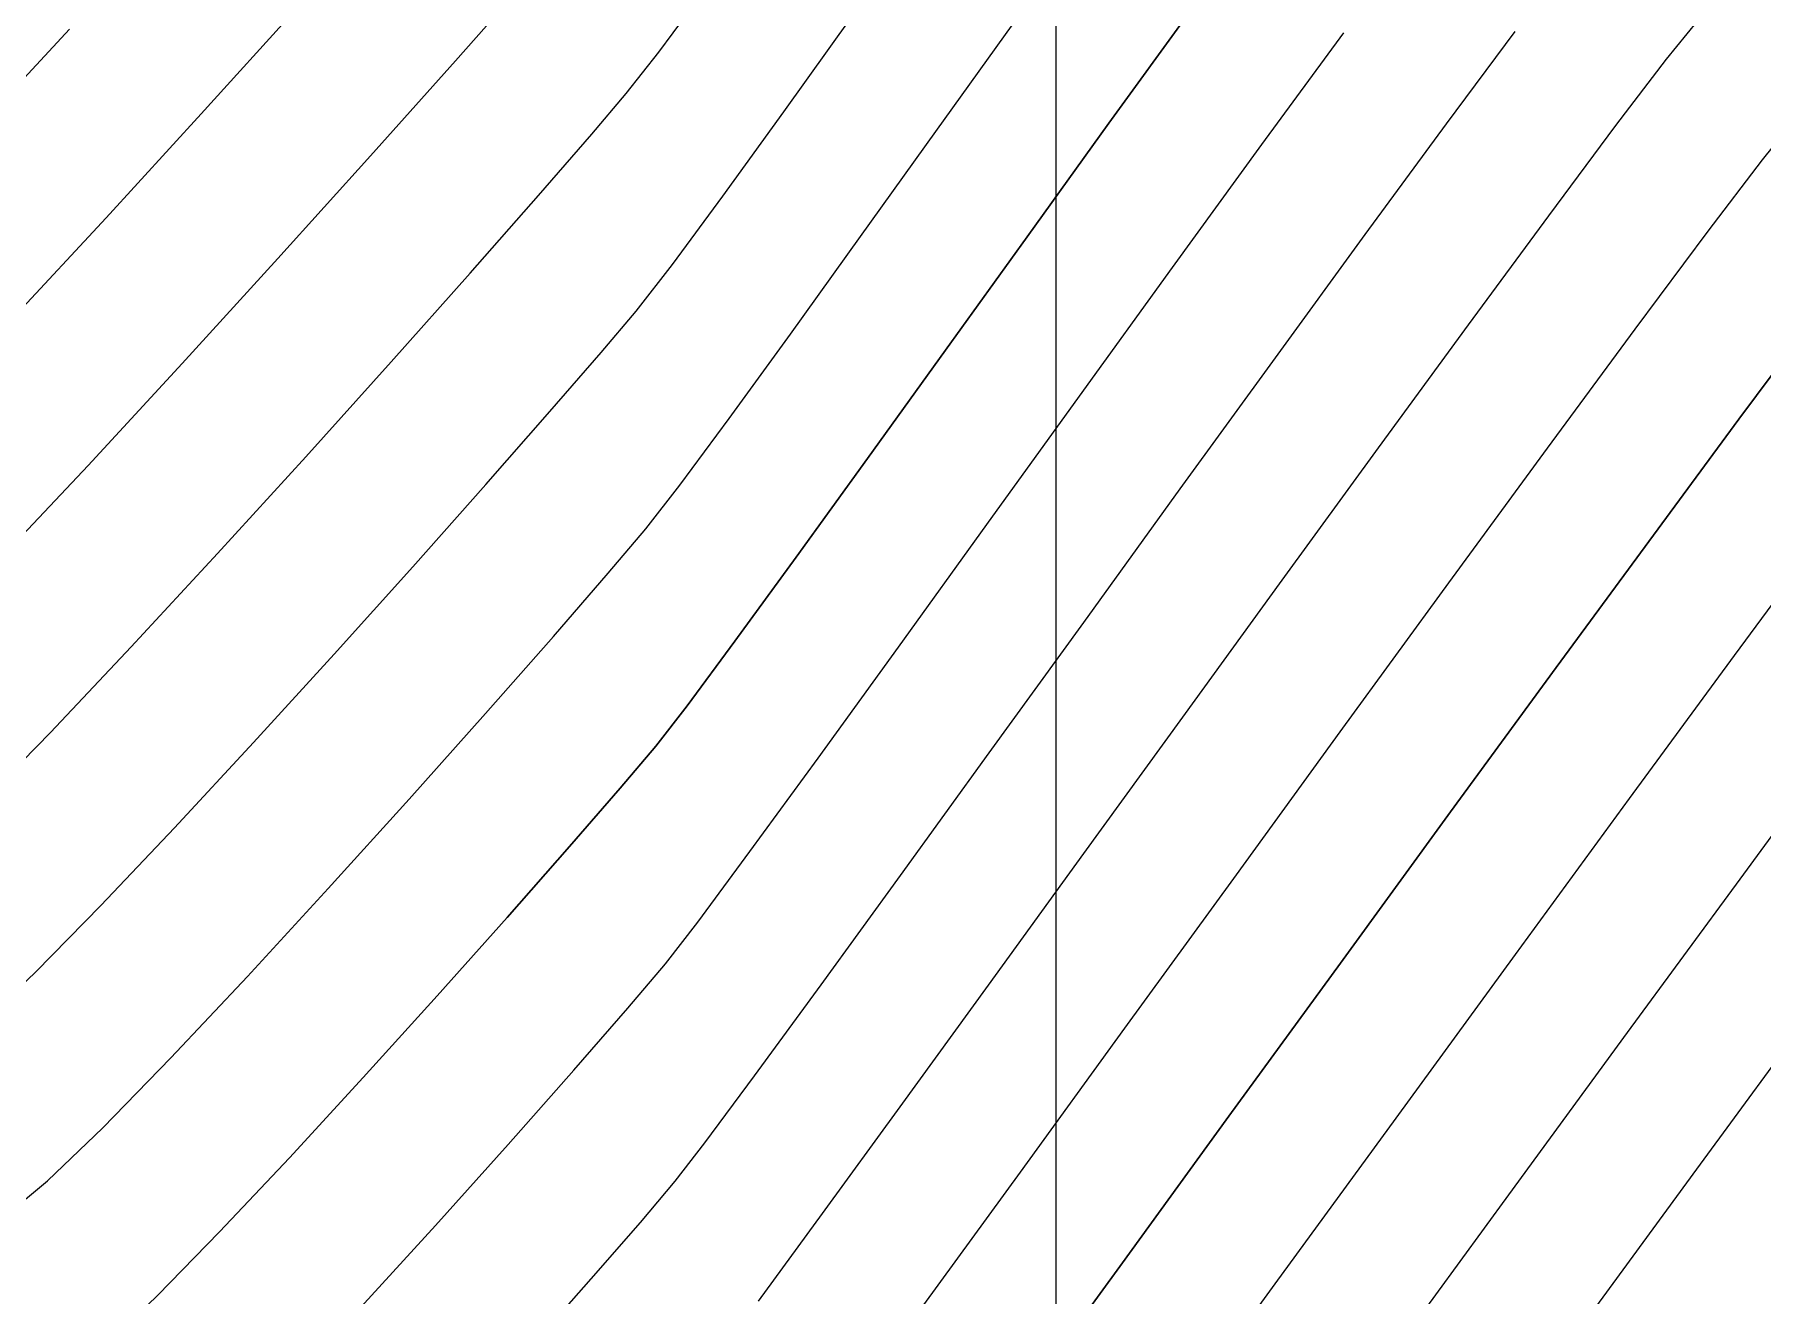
# Model space of a CAD drawing. Header units: millimetres. Extents: x 736950 to 740938, y 8500595 to 8502163.
# Drawn here: x 737786.99 to 737808.99, y 8501225.85 to 8501241.9 of the extents above; entities that cross this region are included whole.
import ezdxf

# ---------------------------------------------------------------- set-up
doc = ezdxf.new("R2010")
doc.units = ezdxf.units.MM
for name, color, linetype, lineweight in [('CONT-MJR', 80, 'Continuous', 30), ('CONT-MNR', 96, 'Continuous', 15), ('pista', 251, 'Continuous', 5)]:
    doc.layers.add(name, color=color, linetype=linetype, lineweight=lineweight)
doc.layers.add('Cuadricula Coordenadas', color=5, linetype='Continuous')

msp = doc.modelspace()

# ---------------------------------------------------------------- hatches: boundary and pattern name
at = {"layer": 'pista'}
h = msp.add_hatch(dxfattribs=at)
h.set_pattern_fill('HONEY', color=256, scale=3, angle=9.94991650582834, style=0)
h.set_pattern_definition([(9.94991650582834, (1479841.21072825, -18.49207214638591), (0.4979252195647159, 0.4170677100899267), [0.375, -0.75]), (129.9499165058283, (1479841.21072825, -18.49207214638591), (-0.6101538418184378, 0.222682034283025), [0.3749999999999999, -0.7499999999999998]), (69.94991650582834, (1479841.21072825, -18.49207214638591), (-0.112228622253722, 0.6397497443729518), [-0.75, 0.375])])
h.paths.add_polyline_path([(737744.7999806425, 8501250.923935566), (737743.4751223363, 8501250.754223157), (737756.465848178, 8501242.026572531), (737763.5739612179, 8501242.006896213), (737770.002546867, 8501243.455222024), (737769.8468594846, 8501244.342704736), (737763.4750639071, 8501242.907173423), (737756.7405500773, 8501242.925815564)])
h.paths.add_polyline_path([(737794.2809870465, 8501256.017245878), (737809.7820272583, 8501263.709828075), (737823.391616501, 8501273.483615467), (737837.0791595323, 8501280.557800073), (737851.5530432165, 8501285.77819753), (737870.8510758049, 8501293.050216693, -0.9976846880626209), (737871.0089264096, 8501292.63424804), (737865.2748787645, 8501289.581801567, 0.7845063948290762), (737866.1540430214, 8501286.121818589), (737883.2588851704, 8501291.348365877), (737897.4188924351, 8501296.516943583), (737903.2981396064, 8501301.44146652, -0.5512150924587264), (737904.1219025984, 8501301.177325813), (737906.855912117, 8501297.98174819, 0.5618964424650519), (737910.2738656431, 8501298.536066804), (737914.22079628, 8501308.558674501), (737925.6412323939, 8501300.72656757, 0.340189525830376), (737928.7023693406, 8501300.894137181), (737936.9171069289, 8501306.117412793, -0.358727273887905), (737938.1716059428, 8501305.962964654), (737943.1732157968, 8501301.051021611, 0.3417074120720416), (737946.0555081918, 8501300.709858142), (737955.8779356404, 8501307.072689936), (737971.8320576148, 8501314.464803053), (737988.5677626224, 8501323.411181662), (738023.1375471824, 8501336.282937778), (738044.4246208373, 8501357.728329657), (738061.4456776979, 8501362.208386911), (738078.9085143938, 8501363.070318012), (738112.0997810266, 8501372.051506756), (738118.6561313582, 8501373.365123207), (738128.3493353954, 8501376.976906104), (738155.2251721952, 8501366.826195797), (738176.6167526407, 8501363.543890122), (738193.8053773039, 8501353.328603027), (738204.7313956148, 8501340.877429372), (738207.705198212, 8501335.751671141), (738214.35685511, 8501331.742925933), (738229.9282901662, 8501313.374534177), (738233.5603594936, 8501308.186787868), (738234.53883727, 8501308.358438132), (738230.6417003467, 8501313.924784988), (738214.9478837823, 8501332.43754055), (738208.3676942562, 8501336.403214611), (738205.4657963786, 8501341.405035153), (738194.387784551, 8501354.029418997), (738176.9261677533, 8501364.406946706), (738155.4549153853, 8501367.70147717), (738128.3514754312, 8501377.93815071), (738118.4090486554, 8501374.233504975), (738111.8936108743, 8501372.928085677), (738078.7671659255, 8501363.964436961), (738061.3074614278, 8501363.102660457), (738043.958527311, 8501358.536303693), (738022.6381405202, 8501337.057350922), (737988.196920163, 8501324.233464561), (737971.4304040315, 8501315.270615296), (737955.4419368334, 8501307.862588815), (737945.5806043665, 8501301.47455489, -0.3391433520832071), (737943.8038299843, 8501301.693147572), (737938.8116631231, 8501306.59581691, 0.3560082385246841), (737936.4342009705, 8501306.876887502), (737928.158540546, 8501301.61487459, -0.3502196171718997), (737926.1502499409, 8501301.468794718), (737914.5128481541, 8501309.44969617, 0.4302069892023044), (737913.4330382891, 8501309.014522241), (737909.4507249827, 8501298.90206584, -0.5704007069138802), (737907.5397775185, 8501298.566836312), (737904.9064502402, 8501301.644734057, 0.4931454261128044), (737902.7202336333, 8501302.131411942), (737896.9620044216, 8501297.308254998), (737882.9728831241, 8501292.20205278), (737866.0373022418, 8501287.027224885, -0.7384715771871906), (737865.6977918843, 8501288.787355538), (737871.5108758068, 8501291.881875956, 0.9119586051647783), (737870.5337161538, 8501293.892406015), (737851.2416702455, 8501286.62264278), (737836.7183275839, 8501281.384406622), (737822.9200107896, 8501274.252970394), (737809.3164408724, 8501264.483505804), (737793.8201376351, 8501256.79327439), (737778.9884914039, 8501246.402265295), (737769.846859484, 8501244.34270474), (737770.0025468671, 8501243.455222024), (737779.3594973255, 8501245.563292695)])
h.paths.add_polyline_path([(738260.5182952256, 8501271.251537092), (738234.538837269, 8501308.358438132), (738233.56035949, 8501308.186787868), (738259.6897886079, 8501270.86568047), (738269.3749442189, 8501234.589470252), (738274.5057655985, 8501215.583008338), (738279.7983711922, 8501189.602392923), (738280.7089290785, 8501189.641305126), (738275.382018582, 8501215.790318219), (738270.2441657205, 8501234.822827347)])

# ---------------------------------------------------------------- linework, layer by layer
at = {"layer": 'CONT-MJR', "extrusion": (-0.741015973968653, 0.6714873984843562, 0), "elevation": 5161762.611260429}
msp.add_lwpolyline([(-6794971.391264246, 3630), (-6794973.176984528, 3630)], dxfattribs=at)
at = {"layer": 'CONT-MJR'}
for points, elevation in [([(737800.6691131098, 8501240.77088115), (737801.6722495938, 8501242.15537906)], 3625), ([(737787.9006864714, 8501239.566866383), (737789.1135175298, 8501240.891015887)], 3630), ([(737799.6276208952, 8501239.326312963), (737800.6691131098, 8501240.77088115)], 3625), ([(737795.9086733046, 8501234.177446514), (737796.6882991551, 8501235.247241274)], 3625), ([(737795.2983363667, 8501233.355108745), (737795.9086733046, 8501234.177446514)], 3625), ([(737805.0205913131, 8501232.00547953), (737806.3635355697, 8501233.842427319)], 3620), ([(737794.8988172695, 8501232.841733422), (737795.2983363667, 8501233.355108745)], 3625), ([(737803.6173333428, 8501230.081238668), (737805.0205913131, 8501232.00547953)], 3620), ([(737793.0066667178, 8501230.66209158), (737793.8007731343, 8501231.563619394)], 3625), ([(737792.1149198835, 8501229.66292422), (737793.0066667178, 8501230.66209158)], 3625), ([(737802.1979479562, 8501228.131805992), (737803.6173333428, 8501230.081238668)], 3620), ([(737788.5577655889, 8501225.849974165), (737789.3469554838, 8501226.659642292)], 3625)]:
    msp.add_lwpolyline(points, dxfattribs=dict(at, elevation=elevation))
at = {"layer": 'CONT-MJR', "extrusion": (0.7326488502044931, -0.68060683385787, 0), "elevation": -5245462.288339453}
msp.add_lwpolyline([(6730565.155626165, 3630), (6730566.881122464, 3630)], dxfattribs=at)
at = {"layer": 'CONT-MJR', "extrusion": (-0.8117308007200429, 0.5840317689667215, 0), "elevation": 4366099.159656364}
msp.add_lwpolyline([(-7331614.449276357, 3625.000000000006), (-7331616.227123166, 3625.000000000006)], dxfattribs=at)
at = {"layer": 'CONT-MJR', "extrusion": (0.8015844289982245, -0.5978815962944424, 0), "elevation": -4491317.192771243}
msp.add_lwpolyline([(7255581.449640153, 3620.000000000003), (7255582.949745432, 3620.000000000003)], dxfattribs=at)
at = {"layer": 'CONT-MJR', "extrusion": (0.811568252109103, -0.5842576248270753, 0), "elevation": -4368139.142188381}
msp.add_lwpolyline([(7330397.520353765, 3625), (7330399.221002324, 3625)], dxfattribs=at)
at = {"layer": 'CONT-MJR', "extrusion": (0.8044994247624992, -0.5939534287777181, 0), "elevation": -4455772.200500879}
msp.add_lwpolyline([(7277462.448614233, 3620), (7277464.28336741, 3620)], dxfattribs=at)
at = {"layer": 'CONT-MJR', "extrusion": (0.8105389032992928, -0.5856848010990038, 0), "elevation": -4381031.356284499}
msp.add_lwpolyline([(7322698.200626235, 3625.000000000006), (7322699.74989955, 3625.000000000006)], dxfattribs=at)
at = {"layer": 'CONT-MJR', "extrusion": (0.8061987593391032, -0.5916447924558205, 0), "elevation": -4434892.15740644}
msp.add_lwpolyline([(7290203.469443092, 3620.000000000013), (7290205.562665686, 3620.000000000013)], dxfattribs=at)
at = {"layer": 'CONT-MJR', "extrusion": (0.7630042326068615, -0.6463934877642368, 0), "elevation": -4932200.916270616}
msp.add_lwpolyline([(6963381.760972967, 3625), (6963382.458520219, 3625)], dxfattribs=at)
at = {"layer": 'CONT-MJR', "extrusion": (-0.7553267997317911, 0.6553483238758844, 0), "elevation": 5013992.425698809}
msp.add_lwpolyline([(-6904719.961430226, 3625.000000000013), (-6904720.948926667, 3625.000000000013)], dxfattribs=at)
at = {"layer": 'CONT-MJR', "extrusion": (0.7414620289498668, -0.6709948283150527, 0), "elevation": -5157236.299668967}
msp.add_lwpolyline([(6798392.286906117, 3625.00000000001), (6798393.687923459, 3625.00000000001)], dxfattribs=at)
at = {"layer": 'CONT-MJR', "extrusion": (-0.7358242192857057, 0.6771725912295784, 0), "elevation": 5213914.400806645}
msp.add_lwpolyline([(-6755020.490186447, 3625), (-6755021.876970406, 3625)], dxfattribs=at)
at = {"layer": 'CONT-MJR', "extrusion": (0.8086555222039509, -0.5882824546160249, 0), "elevation": -4404495.530964808}
msp.add_lwpolyline([(7308598.797264972, 3620.000000000006), (7308601.162330419, 3620.000000000006)], dxfattribs=at)
at = {"layer": 'CONT-MJR', "extrusion": (-0.7280930466254746, 0.6854783114407302, 0), "elevation": 5290227.202433884}
msp.add_lwpolyline([(-6695422.614422672, 3625.00000000001), (-6695423.911031049, 3625.00000000001)], dxfattribs=at)
at = {"layer": 'CONT-MJR', "extrusion": (-0.8087014818274201, 0.5882192731372673, 0), "elevation": 4403924.501873751}
msp.add_lwpolyline([(-7308940.652575706, 3620), (-7308942.895075045, 3620)], dxfattribs=at)
at = {"layer": 'CONT-MJR', "extrusion": (0.694062608927049, -0.7199146441692781, 0), "elevation": -5608085.531547509}
msp.add_lwpolyline([(6431526.890176394, 3625), (6431527.779547115, 3625)], dxfattribs=at)
at = {"layer": 'CONT-MNR', "extrusion": (0.7494527323423171, -0.6620578539558573, 0), "elevation": -5075373.257260541}
msp.add_lwpolyline([(6859739.940646879, 3629), (6859741.332516644, 3629)], dxfattribs=at)
at = {"layer": 'CONT-MNR', "extrusion": (0.8040185958252881, -0.5946041519928466, 0), "elevation": -4461672.74840501}
msp.add_lwpolyline([(7273852.327719864, 3628.000000000013), (7273853.255005884, 3628.000000000013)], dxfattribs=at)
at = {"layer": 'CONT-MNR', "extrusion": (0.8131265555789386, -0.5820869390497705, 0), "elevation": -4348539.350879285}
msp.add_lwpolyline([(7342046.468328258, 3627), (7342047.956856032, 3627)], dxfattribs=at)
at = {"layer": 'CONT-MNR', "extrusion": (-0.7760005305577564, 0.6307322542680696, 0), "elevation": 4789468.048785001}
msp.add_lwpolyline([(-7062327.140809522, 3622.00000000001), (-7062327.764731234, 3622.00000000001)], dxfattribs=at)
at = {"layer": 'CONT-MNR', "extrusion": (-0.7332512002894522, 0.6799578496304589, 0), "elevation": 5239502.687245326}
msp.add_lwpolyline([(-6735208.369289089, 3631.00000000001), (-6735210.237277308, 3631.00000000001)], dxfattribs=at)
at = {"layer": 'CONT-MNR', "extrusion": (0.8126317164446029, -0.5827775677119862, 0), "elevation": -4354773.92482035}
msp.add_lwpolyline([(7338350.190793485, 3626), (7338351.879092622, 3626)], dxfattribs=at)
at = {"layer": 'CONT-MNR', "extrusion": (0.8070120855005708, -0.590534921792115, 0), "elevation": -4424863.765463103}
msp.add_lwpolyline([(7296302.038470249, 3624), (7296303.801022913, 3624)], dxfattribs=at)
at = {"layer": 'CONT-MNR', "extrusion": (-0.8024295634747685, 0.59674684386404, 0), "elevation": 4481052.076342321}
msp.add_lwpolyline([(-7261929.699346846, 3623.000000000011), (-7261931.165609503, 3623.000000000011)], dxfattribs=at)
at = {"layer": 'CONT-MNR'}
for points, elevation in [([(737794.5247087262, 8501241.148626253), (737794.9368405142, 8501241.675808774)], 3628), ([(737791.2685224894, 8501240.357740328), (737792.3484889164, 8501241.568402389)], 3629), ([(737807.1252606101, 8501240.741202507), (737807.7709547774, 8501241.587395681)], 3622), ([(737795.7545898184, 8501239.841907931), (737796.5309304238, 8501240.915783063)], 3627), ([(737790.0894813408, 8501239.04897411), (737791.2685224894, 8501240.357740328)], 3629), ([(737808.2994736946, 8501239.398349594), (737808.990452771, 8501240.306505673)], 3621), ([(737792.537168081, 8501238.864231443), (737793.4058845339, 8501239.85024228)], 3628), ([(737795.1126529479, 8501238.973530458), (737795.7545898184, 8501239.841907931)], 3627), ([(737805.248416275, 8501238.206532476), (737806.2701607873, 8501239.593931014)], 3622), ([(737788.8707588697, 8501237.711521044), (737790.0894813408, 8501239.04897411)], 3629), ([(737791.5319482534, 8501237.73540834), (737792.537168081, 8501238.864231443)], 3628), ([(737804.1027880396, 8501236.639958175), (737805.248416275, 8501238.206532476)], 3622), ([(737806.2546937865, 8501236.636382911), (737807.3713703544, 8501238.152087625)], 3621), ([(737799.1169899158, 8501235.663615495), (737800.2971178935, 8501237.298733735)], 3624), ([(737794.7741144218, 8501235.6106977), (737795.2059040077, 8501236.164841492)], 3626), ([(737800.3489835577, 8501234.418246718), (737801.5788002978, 8501236.116950985)], 3623), ([(737797.9905781983, 8501234.10352479), (737799.1169899158, 8501235.663615495)], 3624), ([(737790.8053973964, 8501234.013718946), (737791.8065336118, 8501235.127012115)], 3627), ([(737803.6498251145, 8501233.07129782), (737804.9979950273, 8501234.919898598)], 3621), ([(737799.1459164718, 8501232.755265955), (737800.3489835577, 8501234.418246718)], 3623), ([(737807.2980671896, 8501232.175228814), (737808.6362272444, 8501233.997412695)], 3619), ([(737791.7582176771, 8501232.168461986), (737792.7320007327, 8501233.259588704)], 3626), ([(737802.2587350837, 8501231.159243733), (737803.6498251145, 8501233.07129782)], 3621), ([(737788.7736244746, 8501231.802596036), (737789.7792372282, 8501232.88769357)], 3627), ([(737796.0991887809, 8501231.500292351), (737796.9679540503, 8501232.69142821)], 3624), ([(737796.1590408849, 8501228.645690445), (737797.0047623608, 8501229.80248524)], 3623), ([(737808.156713216, 8501227.457238574), (737809.6889773502, 8501229.545619575)], 3617), ([(737793.8553622874, 8501228.715542797), (737794.5433489747, 8501229.506632349)], 3624), ([(737793.0197805763, 8501227.770299722), (737793.8553622874, 8501228.715542797)], 3624), ([(737795.5248001615, 8501227.790629461), (737796.1590408849, 8501228.645690445)], 3623), ([(737797.0220745513, 8501226.891092755), (737798.0130248343, 8501228.252744848)], 3622), ([(737787.155651227, 8501227.307397585), (737787.858100412, 8501227.985501459)], 3626), ([(737795.1482229648, 8501227.303804867), (737795.5248001615, 8501227.790629461)], 3623), ([(737806.5352046567, 8501225.242817005), (737808.156713216, 8501227.457238574)], 3617), ([(737804.2105371084, 8501225.007062195), (737805.7610733791, 8501227.129918259)], 3618), ([(737791.1467141672, 8501225.700549925), (737792.0968243626, 8501226.741702354)], 3624), ([(737801.2819911883, 8501223.93239143), (737802.7877171104, 8501225.999450272)], 3619)]:
    msp.add_lwpolyline(points, dxfattribs=dict(at, elevation=elevation))
at = {"layer": 'CONT-MNR', "extrusion": (0.7620317915655755, -0.6475396116403683, 0), "elevation": -4942667.508371503}
msp.add_lwpolyline([(6955966.525244549, 3628.000000000009), (6955967.203018933, 3628.000000000009)], dxfattribs=at)
at = {"layer": 'CONT-MNR', "extrusion": (0.8060572495971005, -0.5918375709364502, 0), "elevation": -4436640.640377158}
msp.add_lwpolyline([(7289145.701174143, 3623), (7289147.446533184, 3623)], dxfattribs=at)
at = {"layer": 'CONT-MNR', "extrusion": (0.801792385109057, -0.5976026867251598, 0), "elevation": -4488796.172726845}
msp.add_lwpolyline([(7257144.179732253, 3622), (7257145.610615754, 3622)], dxfattribs=at)
at = {"layer": 'CONT-MNR', "extrusion": (-0.7776853730154606, 0.6286536889240404, 0), "elevation": 4770552.819160113}
msp.add_lwpolyline([(-7075116.582428397, 3621.000000000013), (-7075117.227145484, 3621.000000000013)], dxfattribs=at)
at = {"layer": 'CONT-MNR', "extrusion": (0.7545927029408939, -0.6561934567399739, 0), "elevation": -5021724.44354772}
msp.add_lwpolyline([(6899108.762310493, 3628), (6899109.798496429, 3628)], dxfattribs=at)
at = {"layer": 'CONT-MNR', "extrusion": (-0.8128178729824387, 0.5825179013217571, 0), "elevation": 4352429.092335774}
msp.add_lwpolyline([(-7339739.524191505, 3626.000000000003), (-7339741.170859043, 3626.000000000003)], dxfattribs=at)
at = {"layer": 'CONT-MNR', "extrusion": (-0.8091687329289403, 0.587576345380048, 0), "elevation": 4398121.015720765}
msp.add_lwpolyline([(-7312451.435856655, 3624.00000000001), (-7312453.371514169, 3624.00000000001)], dxfattribs=at)
at = {"layer": 'CONT-MNR', "extrusion": (0.8118658567254687, -0.5838440122870326, 0), "elevation": -4364405.074248916}
msp.add_lwpolyline([(7332623.080291689, 3626), (7332624.607509919, 3626)], dxfattribs=at)
at = {"layer": 'CONT-MNR', "extrusion": (0.8081283151773989, -0.5890064738256607, 0), "elevation": -4411044.765867005}
msp.add_lwpolyline([(7304661.587250389, 3623.00000000001), (7304663.530807506, 3623.00000000001)], dxfattribs=at)
at = {"layer": 'CONT-MNR', "extrusion": (0.802032037938127, -0.5972810143649427, 0), "elevation": -4485882.997170915}
msp.add_lwpolyline([(7258943.695294223, 3621.00000000001), (7258945.249174752, 3621.00000000001)], dxfattribs=at)
at = {"layer": 'CONT-MNR', "extrusion": (0.7884868802821776, -0.6150515747666038, 0), "elevation": -4646958.651473979}
msp.add_lwpolyline([(7156896.689489757, 3627.000000000013), (7156897.442664601, 3627.000000000013)], dxfattribs=at)
at = {"layer": 'CONT-MNR', "extrusion": (-0.8103582457867571, 0.5859347348343585, 0), "elevation": 4383287.667884109}
msp.add_lwpolyline([(-7321350.565871309, 3624.00000000001), (-7321352.58618664, 3624.00000000001)], dxfattribs=at)
at = {"layer": 'CONT-MNR', "extrusion": (0.7630644868725256, -0.6463223567802442, 0), "elevation": -4931555.529523255}
msp.add_lwpolyline([(6963845.589568905, 3627), (6963846.278585331, 3627)], dxfattribs=at)
at = {"layer": 'CONT-MNR', "extrusion": (-0.8092909370591509, 0.5874080176452493, 0), "elevation": 4396603.299363229}
msp.add_lwpolyline([(-7313361.256268725, 3626), (-7313362.586237908, 3626)], dxfattribs=at)
at = {"layer": 'CONT-MNR', "extrusion": (0.7342286994889957, -0.6789022144953558, 0), "elevation": -5229803.34522833}
msp.add_lwpolyline([(6742737.44106337, 3629), (6742739.207165129, 3629)], dxfattribs=at)
at = {"layer": 'CONT-MNR', "extrusion": (-0.7432492815476265, 0.6690145779270711, 0), "elevation": 5139088.949359437}
msp.add_lwpolyline([(-6812130.501014659, 3628), (-6812132.129452349, 3628)], dxfattribs=at)
at = {"layer": 'CONT-MNR', "extrusion": (-0.7557298058730241, 0.6548835472930445, 0), "elevation": 5009747.731515351}
msp.add_lwpolyline([(-6907807.121981853, 3627.000000000006), (-6907808.118550092, 3627.000000000006)], dxfattribs=at)
at = {"layer": 'CONT-MNR', "extrusion": (-0.8093479790623008, 0.5873294210132587, 0), "elevation": 4395887.869714835}
msp.add_lwpolyline([(-7313790.844885174, 3623.000000000013), (-7313792.905710966, 3623.000000000013)], dxfattribs=at)
at = {"layer": 'CONT-MNR', "extrusion": (0.7512168016753263, -0.6600555407544835, 0), "elevation": -5057045.739609356}
msp.add_lwpolyline([(6873255.632887992, 3627.00000000001), (6873256.866684472, 3627.00000000001)], dxfattribs=at)
at = {"layer": 'CONT-MNR', "extrusion": (0.8035644486157458, -0.5952177558850815, 0), "elevation": -4467220.714462457}
msp.add_lwpolyline([(7270439.958114048, 3626.00000000001), (7270441.013098288, 3626.00000000001)], dxfattribs=at)
at = {"layer": 'CONT-MNR', "extrusion": (0.8084066565863626, -0.5886243943185323, 0), "elevation": -4407589.520203318}
msp.add_lwpolyline([(7306743.6979893, 3622), (7306745.782087414, 3622)], dxfattribs=at)
at = {"layer": 'CONT-MNR', "extrusion": (0.8068657263760308, -0.5907348809742662, 0), "elevation": -4426666.43290945}
msp.add_lwpolyline([(7295202.236410071, 3621.000000000006), (7295204.363758225, 3621.000000000006)], dxfattribs=at)
at = {"layer": 'CONT-MNR', "extrusion": (-0.7272422894196165, 0.6863808363290127, 0), "elevation": 5298535.364712096}
msp.add_lwpolyline([(-6688860.320754731, 3629.000000000013), (-6688861.952363398, 3629.000000000013)], dxfattribs=at)
at = {"layer": 'CONT-MNR', "extrusion": (0.7391252765288033, -0.6735679814214897, 0), "elevation": -5180841.160947299}
msp.add_lwpolyline([(6780429.151628807, 3628.00000000001), (6780430.816498083, 3628.00000000001)], dxfattribs=at)
at = {"layer": 'CONT-MNR', "extrusion": (-0.7474226858953317, 0.6643488004121091, 0), "elevation": 5096343.024980862}
msp.add_lwpolyline([(-6844167.093683624, 3627), (-6844168.49436485, 3627)], dxfattribs=at)
at = {"layer": 'CONT-MNR', "extrusion": (-0.7628105515002432, 0.6466220399274177, 0), "elevation": 4934288.673956739}
msp.add_lwpolyline([(-6961905.845124052, 3626.000000000013), (-6961906.586515475, 3626.000000000013)], dxfattribs=at)
at = {"layer": 'CONT-MNR', "extrusion": (0.8044699341975583, -0.5939933711517127, 0), "elevation": -4456131.7760366}
msp.add_lwpolyline([(7277240.59359411, 3619), (7277242.570060659, 3619)], dxfattribs=at)
at = {"layer": 'CONT-MNR', "extrusion": (0.7338432335925061, -0.6793188562895148, 0), "elevation": -5233627.736221727}
msp.add_lwpolyline([(6739766.574994218, 3628), (6739768.195856143, 3628)], dxfattribs=at)
at = {"layer": 'CONT-MNR', "extrusion": (0.7551636146225186, -0.655536356848537, 0), "elevation": -5015713.243770611}
msp.add_lwpolyline([(6903473.30327584, 3626.00000000001), (6903474.369516712, 3626.00000000001)], dxfattribs=at)
at = {"layer": 'CONT-MNR', "extrusion": (0.8091443326342245, -0.5876099462789202, 0), "elevation": -4398421.199559076}
msp.add_lwpolyline([(7312264.239731196, 3622), (7312266.39271174, 3622)], dxfattribs=at)
at = {"layer": 'CONT-MNR', "extrusion": (0.7503268801727546, -0.6610669957653466, 0), "elevation": -5066299.012400505}
msp.add_lwpolyline([(6866434.254129278, 3626), (6866435.560735117, 3626)], dxfattribs=at)
at = {"layer": 'CONT-MNR', "extrusion": (-0.7264092123585759, 0.6872624361920222, 0), "elevation": 5306642.70189899}
msp.add_lwpolyline([(-6682427.403321357, 3628), (-6682428.89981935, 3628)], dxfattribs=at)
at = {"layer": 'CONT-MNR', "extrusion": (-0.7391225002457966, 0.673571027903073, 0), "elevation": 5180867.148321553}
msp.add_lwpolyline([(-6780406.327101068, 3627), (-6780407.850563518, 3627)], dxfattribs=at)
at = {"layer": 'CONT-MNR', "extrusion": (-0.8099226526663609, 0.5865366968041177, 0), "elevation": 4388726.464178943}
msp.add_lwpolyline([(-7318085.928871388, 3624.000000000003), (-7318087.672366984, 3624.000000000003)], dxfattribs=at)
at = {"layer": 'CONT-MNR', "extrusion": (-0.8095267852344507, 0.5870829447258503, 0), "elevation": 4393658.862308227}
msp.add_lwpolyline([(-7315124.588463947, 3622.000000000013), (-7315126.735883861, 3622.000000000013)], dxfattribs=at)
at = {"layer": 'CONT-MNR', "extrusion": (-0.714714292660015, 0.6994165281629356, 0), "elevation": 5418595.831825454}
msp.add_lwpolyline([(-6591972.007259598, 3628.000000000003), (-6591973.299217914, 3628.000000000003)], dxfattribs=at)
at = {"layer": 'CONT-MNR', "extrusion": (0.8055273370474243, -0.5925586125180236, 0), "elevation": -4443152.653453171}
msp.add_lwpolyline([(7285168.993542613, 3618.000000000004), (7285171.196888569, 3618.000000000004)], dxfattribs=at)
at = {"layer": 'CONT-MNR', "extrusion": (-0.8099586415008982, 0.5864869982003179, 0), "elevation": 4388275.685711127}
msp.add_lwpolyline([(-7318354.612945439, 3623.00000000001), (-7318356.539901471, 3623.00000000001)], dxfattribs=at)
at = {"layer": 'CONT-MNR', "extrusion": (0.7415517607992067, -0.6708956595891764, 0), "elevation": -5156328.985571567}
msp.add_lwpolyline([(6799083.437914388, 3626.000000000003), (6799084.971754747, 3626.000000000003)], dxfattribs=at)
at = {"layer": 'CONT-MNR', "extrusion": (-0.8069811404111588, 0.5905772083484984, 0), "elevation": 4425237.390771127}
msp.add_lwpolyline([(-7296063.74906235, 3619), (-7296066.210057852, 3619)], dxfattribs=at)
at = {"layer": 'CONT-MNR', "extrusion": (-0.7255442753039609, 0.688175489663538, 0), "elevation": 5315040.937408007}
msp.add_lwpolyline([(-6675746.852767473, 3627.000000000013), (-6675748.217962814, 3627.000000000013)], dxfattribs=at)
at = {"layer": 'CONT-MNR', "extrusion": (0.8034560327407866, -0.595364093183689, 0), "elevation": -4468541.25629033}
msp.add_lwpolyline([(7269621.923497333, 3624.000000000013), (7269623.040183895, 3624.000000000013)], dxfattribs=at)
at = {"layer": 'CONT-MNR', "extrusion": (0.8095934038061146, -0.5869910736234661, 0), "elevation": -4392828.693595519}
msp.add_lwpolyline([(7315621.078416828, 3622.000000000006), (7315623.145830664, 3622.000000000006)], dxfattribs=at)
at = {"layer": 'CONT-MNR', "extrusion": (0.8091127988452813, -0.5876533661477277, 0), "elevation": -4398815.3103229}
msp.add_lwpolyline([(7312022.732498073, 3623.000000000006), (7312024.452933135, 3623.000000000006)], dxfattribs=at)
at = {"layer": 'CONT-MNR', "extrusion": (0.8090057648937607, -0.5878007080368832, 0), "elevation": -4400143.41392036}
msp.add_lwpolyline([(7311223.349576495, 3621), (7311225.706598343, 3621)], dxfattribs=at)
at = {"layer": 'CONT-MNR', "extrusion": (0.8064627027826576, -0.5912849643111947, 0), "elevation": -4431634.954659551}
msp.add_lwpolyline([(7292178.624112315, 3618), (7292181.045133357, 3618)], dxfattribs=at)
at = {"layer": 'CONT-MNR', "extrusion": (0.7359901978153343, -0.6769921925101834, 0), "elevation": -5212260.290030589}
msp.add_lwpolyline([(6756299.750800033, 3626), (6756301.271564017, 3626)], dxfattribs=at)
at = {"layer": 'CONT-MNR', "extrusion": (0.7132015519864211, -0.7009590189477274, 0), "elevation": -5432822.981549685}
msp.add_lwpolyline([(6580248.864419537, 3627.000000000003), (6580250.045378473, 3627.000000000003)], dxfattribs=at)
at = {"layer": 'CONT-MNR', "extrusion": (0.7905307181277231, -0.612422389937261, 0), "elevation": -4623094.00879738}
msp.add_lwpolyline([(7172325.705983202, 3624.000000000013), (7172326.376816909, 3624.000000000013)], dxfattribs=at)
at = {"layer": 'CONT-MNR', "extrusion": (0.8076243775881019, -0.589697265319614, 0), "elevation": -4417282.208380508}
msp.add_lwpolyline([(7300880.252087893, 3619.000000000013), (7300882.829260153, 3619.000000000013)], dxfattribs=at)
at = {"layer": 'CONT-MNR', "extrusion": (0.6906397745594715, -0.7231989365288382, 0), "elevation": -5638535.421641887}
msp.add_lwpolyline([(6404853.401008883, 3627), (6404854.32819816, 3627)], dxfattribs=at)
at = {"layer": 'CONT-MNR', "extrusion": (0.7626336256561779, -0.6468306988838061, 0), "elevation": -4936189.295563068}
msp.add_lwpolyline([(6960551.64128539, 3624.000000000013), (6960552.383629783, 3624.000000000013)], dxfattribs=at)
at = {"layer": 'CONT-MNR', "extrusion": (0.7283416665687731, -0.6852141393315101, 0), "elevation": -5287799.95785203}
msp.add_lwpolyline([(6697342.472541897, 3626), (6697343.895861286, 3626)], dxfattribs=at)
at = {"layer": 'CONT-MNR', "extrusion": (-0.8093124936057123, 0.5873783173506697, 0), "elevation": 4396327.996812781}
msp.add_lwpolyline([(-7313516.791375467, 3622.000000000013), (-7313518.704337394, 3622.000000000013)], dxfattribs=at)
at = {"layer": 'CONT-MNR', "extrusion": (0.8091123740582526, -0.5876539510169384, 0), "elevation": -4398817.142514748}
msp.add_lwpolyline([(7312019.115656739, 3621), (7312021.381066771, 3621)], dxfattribs=at)
at = {"layer": 'CONT-MNR', "extrusion": (0.8070963162833446, -0.590419796620892, 0), "elevation": -4423812.48117939}
msp.add_lwpolyline([(7296924.227843725, 3618), (7296926.790689508, 3618)], dxfattribs=at)
at = {"layer": 'CONT-MNR', "extrusion": (0.7164514835736129, -0.6976369196689416, 0), "elevation": -5402181.299710005}
msp.add_lwpolyline([(6605425.45110436, 3626.00000000001), (6605426.692791103, 3626.00000000001)], dxfattribs=at)
at = {"layer": 'CONT-MNR', "extrusion": (0.8080430583085175, -0.5891234301226, 0), "elevation": -4412095.000028097}
msp.add_lwpolyline([(7304013.56502161, 3619.000000000013), (7304016.174306377, 3619.000000000013)], dxfattribs=at)
at = {"layer": 'CONT-MNR', "extrusion": (-0.7442940730609635, 0.6678520291249561, 0), "elevation": 5128427.244679665}
msp.add_lwpolyline([(-6820148.626532935, 3624.00000000001), (-6820150.008510042, 3624.00000000001)], dxfattribs=at)
at = {"layer": 'CONT-MNR', "extrusion": (0.8089325359189684, -0.5879014818247246, 0), "elevation": -4401054.142701848}
msp.add_lwpolyline([(7310670.809141668, 3621), (7310672.898852615, 3621)], dxfattribs=at)
at = {"layer": 'CONT-MNR', "extrusion": (0.6391620717900983, -0.769072068134703, 0), "elevation": -6066490.90003731}
msp.add_lwpolyline([(6001072.923012353, 3626), (6001073.552194709, 3626)], dxfattribs=at)
at = {"layer": 'CONT-MNR', "extrusion": (0.7628423529983632, -0.6465845222953613, 0), "elevation": -4933940.608253772}
msp.add_lwpolyline([(6962142.476729052, 3623), (6962143.163274021, 3623)], dxfattribs=at)
at = {"layer": 'CONT-MNR', "extrusion": (0.8069399953913781, -0.5906334259401197, 0), "elevation": -4425750.837787776}
msp.add_lwpolyline([(7295746.19038246, 3622), (7295747.571115762, 3622)], dxfattribs=at)
at = {"layer": 'CONT-MNR', "extrusion": (0.7547332563888273, -0.6560317916844554, 0), "elevation": -5020236.836318241}
msp.add_lwpolyline([(6900174.399882595, 3623), (6900175.352795308, 3623)], dxfattribs=at)
at = {"layer": 'CONT-MNR', "extrusion": (0.7492859260131108, -0.6622466316099125, 0), "elevation": -5077089.603555269}
msp.add_lwpolyline([(6858449.547467269, 3623.00000000001), (6858450.685030322, 3623.00000000001)], dxfattribs=at)
at = {"layer": 'Cuadricula Coordenadas', "color": 8}
msp.add_line((737800, 8500595.507225098), (737800, 8502130.641312933), dxfattribs=at)

doc.saveas('drawing.dxf')
